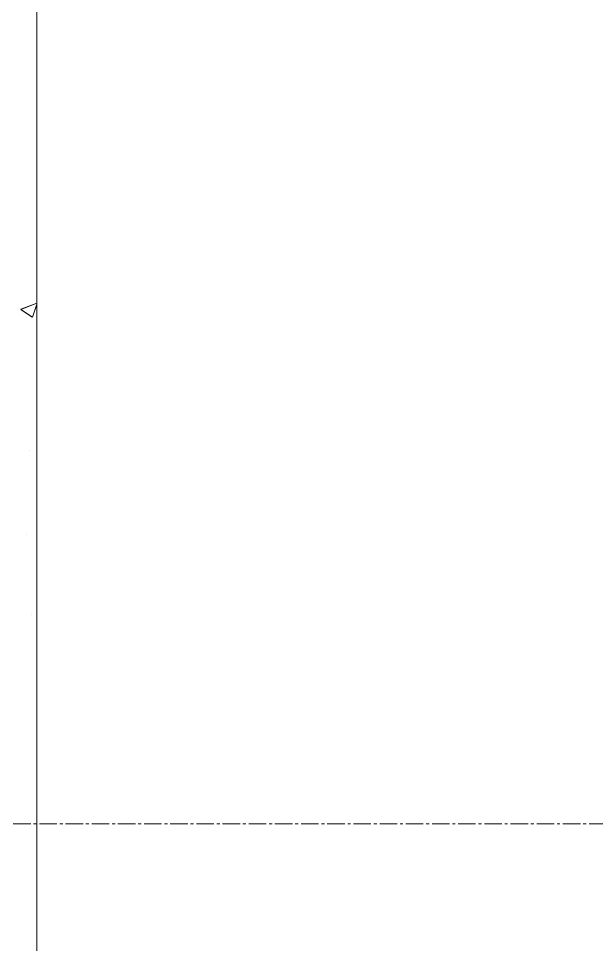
# Model space of a CAD drawing. Header units: millimetres. Extents: x 470010 to 1231400, y -134005 to 421770.
# Drawn here: x 806603 to 807234, y 143881 to 144892 of the extents above; entities that cross this region are included whole.
import ezdxf
from ezdxf.enums import TextEntityAlignment as Align

# ---------------------------------------------------------------- set-up
doc = ezdxf.new("R2010")
doc.units = ezdxf.units.MM
doc.linetypes.add('CENTER2', pattern=[28.575, 19.05, -3.175, 3.175, -3.175])
doc.layers.get('Defpoints').update_dxf_attribs({"color": 140})
doc.layers.add('АР_Стены ПЕНОблок', color=52, linetype='Continuous', lineweight=20)
doc.layers.add('АР_Штриховка', color=8, linetype='Continuous', lineweight=0)
doc.layers.add('РД_Оси_100', color=7, linetype='Continuous', lineweight=0, true_color=0x525252)
doc.styles.add('style1', font='ARIALN.TTF')

# ---------------------------------------------------------------- blocks, each defined once
blk = doc.blocks.new('СОШ_2200_АР_ОСИ_М100_28.05.24')
at = {"layer": 'РД_Оси_100', "color": 251, "linetype": 'CENTER2', "true_color": 0x636466}
blk.add_line((-5954.958, 21300), (29555, 21300), dxfattribs=at)
blk = doc.blocks.new('A$C9108343f')
at = {"layer": 'АР_Стены ПЕНОблок', "color": 18, "linetype": 'Continuous', "lineweight": 20, "true_color": 0x000000}
blk.add_line((140904.1, 237679.5), (140904.1, 313879.5), dxfattribs=at)
at = {"layer": 'АР_Штриховка', "color": 18, "linetype": 'Continuous', "lineweight": 0, "true_color": 0x000000}
for p, q in [((140886.8, 244941.2), (140904.1, 244947.9)), ((140899.4, 244932.5), (140904.1, 244946.7)), ((140886.7, 244941.1), (140899.3, 244932.5)), ((140895.7, 244787.4), (140895.7, 244787.4)), ((140892.5, 244695.6), (140892.5, 244695.6)), ((140898.7, 244608.2), (140898.7, 244608.2))]:
    blk.add_line(p, q, dxfattribs=at)
at = {"layer": 'РД_Оси_100'}
blk.add_blockref('СОШ_2200_АР_ОСИ_М100_28.05.24', (140804.1, 223079.5), dxfattribs=at)
at = {"layer": 'Defpoints', "color": 18, "true_color": 0x000000, "style": 'style1'}
for p in [(143949.3, 316089.1), (143975, 281639.5), (143890.4, 273244.7), (143840, 264276.8), (143967.8, 254892.4), (12252, 104178.1), (12382.6, 96023.1)]:
    blk.add_attdef('АР-ПОМЕЩЕНИЕ:НАИМЕНОВАНИЕ', text='', height=100, dxfattribs=at).set_placement(p, align=Align.MIDDLE)
at = {"layer": 'Defpoints', "color": 18, "true_color": 0x000000, "style": 'style1', "flags": 8}
for p in [(143951.3, 279099.1), (143848.3, 269251.1), (143875.3, 260094.2), (144049.7, 250824.7), (163419.3, 238153.4), (155897.5, 237966), (183037.2, 237966), (143342.9, 237876.2)]:
    blk.add_attdef('АР-ПОМЕЩЕНИЕ:НАИМЕНОВАНИЕ', text='', height=100, dxfattribs=at).set_placement(p, align=Align.MIDDLE)

msp = doc.modelspace()

# ---------------------------------------------------------------- linework, layer by layer
at = {"layer": 'АР_Стены ПЕНОблок', "color": 18, "linetype": 'Continuous', "lineweight": 20, "true_color": 0x000000}
msp.add_line((806622.706, 137313.251), (806622.706, 213513.251), dxfattribs=at)
at = {"layer": 'АР_Штриховка', "color": 18, "linetype": 'Continuous', "lineweight": 0, "true_color": 0x000000}
for p, q in [((806605.324, 144574.822), (806617.959, 144566.299)), ((806605.407, 144575.003), (806622.706, 144581.644)), ((806617.965, 144566.298), (806622.706, 144580.429))]:
    msp.add_line(p, q, dxfattribs=at)

# ---------------------------------------------------------------- block references
msp.add_blockref('A$C9108343f', (665718.612, -100366.242))
at = {"layer": 'РД_Оси_100'}
msp.add_blockref('СОШ_2200_АР_ОСИ_М100_28.05.24', (806522.706, 122713.251), dxfattribs=at)

doc.saveas('drawing.dxf')
